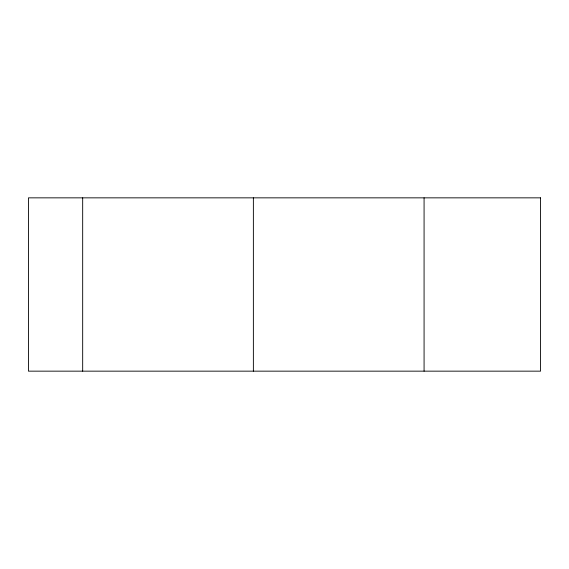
<?xml version="1.0" encoding="UTF-8"?>
<svg xmlns="http://www.w3.org/2000/svg" width="569" height="569" viewBox="0 0 569 569"><rect width="100%" height="100%" fill="white"/><g stroke="black" fill="none" stroke-linecap="round" stroke-linejoin="round"><path stroke-width="0.85" d="M424.076 197.848L424.076 371.152M253.376 197.848L253.376 371.152M82.676 197.848L82.676 371.152M540.55 197.848L28.45 197.848L28.45 371.152L540.55 371.152L540.55 197.848"/></g></svg>
